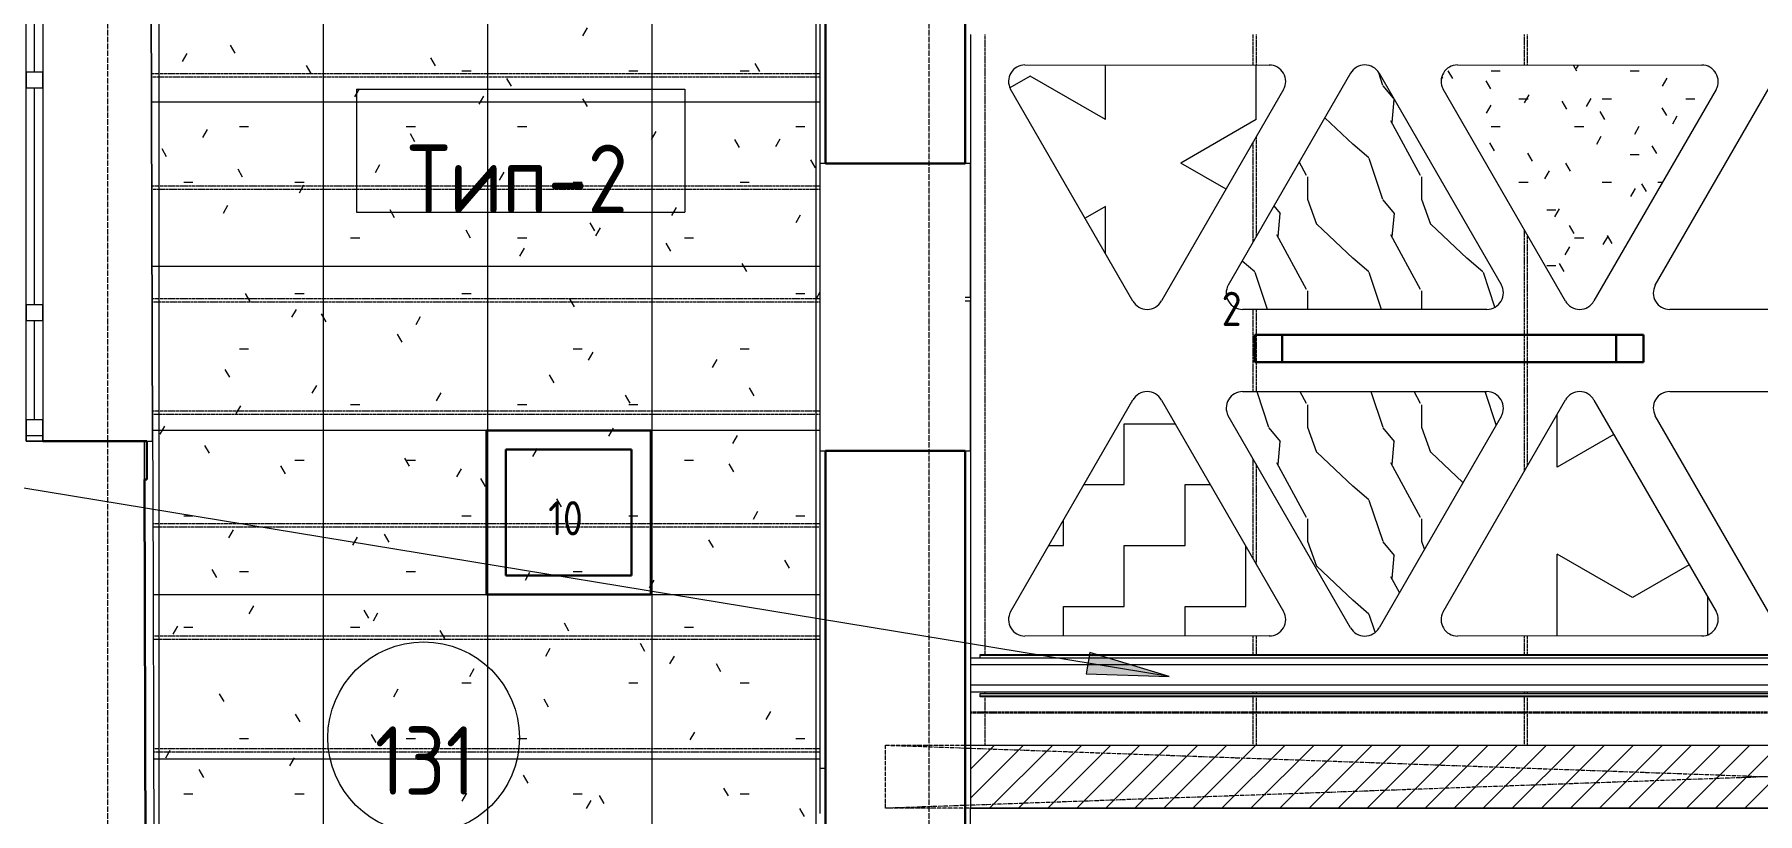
# Model space of a CAD drawing. Header units: millimetres. Extents: x -13069 to 207500, y -71366 to 56785.
# Drawn here: x 45582 to 51875, y 28580 to 31426 of the extents above; entities that cross this region are included whole.
import ezdxf

# ---------------------------------------------------------------- set-up
doc = ezdxf.new("R2010")
doc.units = ezdxf.units.MM
for name, pattern in [('ADSK_Линия сетки', [25, 20, -2.5, 0, -2.5]), ('ADSK_Штрих_ш3 п1_5', [4.5, 3, -1.5]), ('ADSK_Штриховая_ш3 п1_5', [4.5, 3, -1.5]), ('ADSK_Штрихпунктирная 2 точки_ш15 п1_5 п1_5 п1_5', [19.5, 15, -1.5, 0, -1.5, 0, -1.5])]:
    doc.linetypes.add(name, pattern=pattern)
for name, color, linetype, lineweight in [('_ Окна', 7, 'Continuous', 9), ('Аннотация', 7, 'Continuous', 18), ('Каркас', 7, 'Continuous', 18), ('Марки', 7, 'Continuous', 20), ('Марки помещений', 7, 'Continuous', 20), ('Окна', 7, 'Continuous', 9), ('Оси', 7, 'Continuous', 9), ('Потолки', 7, 'Continuous', 9), ('Потолки штриховка', 7, 'Continuous', 9), ('Стены внутренние', 7, 'Continuous', 18), ('Стены несущие', 7, 'Continuous', 30), ('Стены отделка', 7, 'Continuous', 30), ('Стены штриховка', 7, 'Continuous', 9)]:
    doc.layers.add(name, color=color, linetype=linetype, lineweight=lineweight)
doc.layers.add('Линии', color=7, linetype='Continuous', lineweight=9, true_color=0x00a600)
doc.styles.add('GOST Common_2', font='GOST_Common.ttf', dxfattribs={"width": 0.9, "height": 250})
doc.styles.add('GOST Common_4', font='GOST_Common.ttf', dxfattribs={"width": 0.9, "height": 125})
doc.styles.add('GOST Common_B', font='', dxfattribs={"width": 0.9, "height": 250})
doc.styles.get('GOST Common_B').set_extended_font_data('GOST Common', bold=True)

# ---------------------------------------------------------------- blocks, each defined once
blk = doc.blocks.new('окно трехпол с фрамугой - 1750-2320_h___нов_ ок27 ЕIW30-2156325-План потолков 1-го этажа')
at = {"layer": '_ Окна', "lineweight": 18}
for p, q in [((-895, 100), (-895, 160)), ((-895, 160), (-815, 160)), ((-815, 160), (-815, 100)), ((-455, 100), (-455, 160)), ((-455, 160), (-395, 160)), ((-395, 160), (-395, 100)), ((395, 100), (395, 160)), ((395, 160), (455, 160)), ((455, 160), (455, 100)), ((815, 160), (815, 100)), ((895, 160), (815, 160)), ((895, 100), (895, 160)), ((-815, 100), (-895, 100)), ((-395, 100), (-455, 100)), ((455, 100), (395, 100)), ((815, 100), (895, 100))]:
    blk.add_line(p, q, dxfattribs=at)
at = {"layer": '_ Окна'}
for p, q in [((-875, 100), (-875, 160)), ((-815, 130), (-455, 130)), ((-395, 130), (395, 130)), ((455, 130), (815, 130)), ((875, 100), (875, 160))]:
    blk.add_line(p, q, dxfattribs=at)
at = {"layer": 'Окна'}
for p, q in [((-895, 160), (-895, 100)), ((-815, 160), (-895, 160)), ((-815, 160), (-455, 160)), ((-395, 160), (-455, 160)), ((-395, 160), (395, 160)), ((455, 160), (395, 160)), ((455, 160), (815, 160)), ((895, 160), (815, 160)), ((895, 100), (895, 160)), ((-895, 100), (-815, 100)), ((-455, 100), (-815, 100)), ((-455, 100), (-395, 100)), ((395, 100), (-395, 100)), ((395, 100), (455, 100)), ((815, 100), (455, 100)), ((815, 100), (895, 100))]:
    blk.add_line(p, q, dxfattribs=at)
blk = doc.blocks.new('ADSK_Марка_Помещение_ОдноЗначение - Номер-159740-План потолков 1-го этажа')
at = {"layer": 'Марки помещений'}
blk.add_circle((0, 0), 3.5, dxfattribs=at)
blk = doc.blocks.new('ADSK_Марка_Потолок - ADSK_Марка и Смещение от уровня-155896-План потолков 1-го этажа')
at = {"layer": 'Марки'}
for p, q in [((-6, 4.5), (-6, 0)), ((-6, 4.5), (6, 4.5)), ((6, 4.5), (6, 0)), ((-6, 0), (6, 0))]:
    blk.add_line(p, q, dxfattribs=at)

msp = doc.modelspace()

# ---------------------------------------------------------------- hatches: boundary and pattern name
at = {"layer": 'Аннотация', "lineweight": 9}
msp.add_hatch(color=256, dxfattribs=at).paths.add_polyline_path([(49725.864, 29081.504), (49436.232, 29169.1), (49423.429, 29091.153)])
at = {"layer": 'Потолки штриховка', "lineweight": 18}
h = msp.add_hatch(dxfattribs=at)
h.set_pattern_fill('FP_21', color=256, style=0, pattern_type=2)
h.set_pattern_definition([(0, (0, 0), (812.8, 203.2), [33.528, -576.072, 33.528, -576.072, -3251.2]), (0, (0, 0), (812.8, 203.2), [-1219.2, 33.528, -1185.672, 33.528, -576.072, -1422.4]), (0, (0, 0), (812.8, 203.2), [-3048, 33.528, -372.872, 33.528, -982.472]), (120, (304.8, 101.6), (-582.37636, 602.30545), [33.528, -576.072, 33.528, -576.072, -3251.2]), (120, (304.8, 101.6), (-582.37636, 602.30545), [-1219.2, 33.528, -1185.672, 33.528, -576.072, -1422.4]), (120, (304.8, 101.6), (-582.37636, 602.30545), [-3048, 33.528, -372.872, 33.528, -982.472]), (240, (406.4, 508), (-230.42364, -805.50545), [33.528, -576.072, 33.528, -576.072, -3251.2]), (240, (406.4, 508), (-230.42364, -805.50545), [-1219.2, 33.528, -1185.672, 33.528, -576.072, -1422.4]), (240, (406.4, 508), (-230.42364, -805.50545), [-3048, 33.528, -372.872, 33.528, -982.472])])
h.paths.add_polyline_path([(46026.158, 25780), (48450.885, 25780), (48450.885, 32709.553), (46004.698, 32709.553), (46026.065, 25810.022)])
h = msp.add_hatch(dxfattribs=at)
h.set_pattern_fill('FP_62', color=256, style=0, pattern_type=2)
h.set_pattern_definition([(270, (47237.1, 28780), (-600, -4e-14), []), (180, (47237.1, 28780), (7e-14, 600), [])])
h.paths.add_polyline_path([(46026.158, 25780), (48450.885, 25780), (48450.885, 32709.553), (46004.698, 32709.553), (46026.065, 25810.022)])
h = msp.add_hatch(dxfattribs=at)
h.set_pattern_fill('STARS', color=256, scale=100, angle=90, style=0)
h.paths.add_polyline_path([(49638.903, 30422.455), (49652.906, 30422.528), (49666.51, 30425.845), (49678.975, 30432.224), (49689.621, 30441.319), (49697.87, 30452.634), (50144.107, 31224.855), (50149.941, 31239.362), (50151.843, 31254.881), (50149.685, 31270.367), (50143.523, 31284.89), (50134.034, 31297.134), (50121.597, 31306.61), (50107.139, 31312.564), (50091.636, 31314.594), (49199.6, 31314.777), (49184.255, 31312.782), (49169.931, 31306.927), (49157.58, 31297.604), (49146.908, 31282.838), (49141.325, 31267.348), (49139.618, 31255.914), (49141.325, 31240.534), (49146.908, 31226.102), (49593.613, 30452.082), (49601.994, 30440.862), (49612.735, 30431.879), (49625.266, 30425.63)])
h = msp.add_hatch(dxfattribs=at)
h.set_pattern_fill('FP_107', color=256, style=0, pattern_type=2)
h.set_pattern_definition([(108.435, (108.29, 0), (-416.50086, 832.99954), [158.051, -1159.038]), (139.399, (58.31, 149.94), (-2499.010644, 2082.486787), [76.799, -3763.143]), (136.848, (416.5, 199.92), (-6247.5402574, 5830.957739), [182.691, -8951.868]), (109.983, (283.22, 324.87), (-1249.49393, 3332.002656), [97.5, -4777.508]), (90, (249.9, 0), (-416.5, 416.5), [83.3, -333.2]), (118.443, (249.9, 83.3), (2915.5071394, -5414.4962996), [227.365, -11140.87]), (84.289, (141.61, 283.22), (-416.5263, -3748.496867), [83.716, -4102.058]), (129.806, (149.94, 366.52), (1666.01521, -2082.48651), [65.059, -3187.91])])
h.paths.add_polyline_path([(50726.661, 30422.082), (50886.783, 30422.082), (50900.703, 30423.719), (50913.864, 30428.541), (50925.546, 30436.284), (50935.114, 30446.527), (50942.044, 30458.709), (50945.959, 30472.168), (50946.644, 30486.167), (50942.044, 30504.473), (50938.357, 30512.744), (50492.64, 31285.05), (50483.083, 31297.434), (50470.65, 31306.927), (50456.186, 31312.884), (50440.674, 31314.899), (50425.168, 31312.836), (50410.722, 31306.835), (50398.318, 31297.304), (50388.8, 31284.89), (49941.84, 30510.728), (49936.268, 30496.296), (49934.572, 30480.918), (49936.863, 30465.618), (49942.991, 30451.413), (49952.547, 30439.246), (49964.897, 30429.928), (49979.219, 30424.077), (49994.56, 30422.082), (50439.973, 30422.082)])
h = msp.add_hatch(dxfattribs=at)
h.set_pattern_fill('FP_85', color=256, style=0, pattern_type=2)
h.set_pattern_definition([(0, (0, 0), (406.4, 101.6), [33.528, -271.272, 33.528, -271.272, -1625.6]), (0, (0, 0), (406.4, 101.6), [-609.6, 33.528, -576.072, 33.528, -271.272, -711.2]), (0, (0, 0), (406.4, 101.6), [-1524, 33.528, -169.672, 33.528, -474.472]), (120, (152.4, 50.8), (-291.18818, 301.15272), [33.528, -271.272, 33.528, -271.272, -1625.6]), (120, (152.4, 50.8), (-291.18818, 301.15272), [-609.6, 33.528, -576.072, 33.528, -271.272, -711.2]), (120, (152.4, 50.8), (-291.18818, 301.15272), [-1524, 33.528, -169.672, 33.528, -474.472]), (240, (203.2, 254), (-115.21182, -402.75272), [33.528, -271.272, 33.528, -271.272, -1625.6]), (240, (203.2, 254), (-115.21182, -402.75272), [-609.6, 33.528, -576.072, 33.528, -271.272, -711.2]), (240, (203.2, 254), (-115.21182, -402.75272), [-1524, 33.528, -169.672, 33.528, -474.472])])
h.paths.add_polyline_path([(51218.656, 30422.455), (51232.658, 30422.528), (51246.262, 30425.845), (51258.727, 30432.224), (51269.374, 30441.319), (51277.622, 30452.634), (51723.859, 31224.855), (51729.693, 31239.362), (51731.596, 31254.881), (51729.437, 31270.367), (51722.252, 31286.211), (51713.786, 31297.134), (51701.349, 31306.61), (51686.891, 31312.564), (51671.388, 31314.594), (50779.352, 31314.777), (50764.007, 31312.782), (50749.683, 31306.927), (50737.332, 31297.604), (50726.661, 31282.838), (50721.077, 31267.348), (50719.37, 31255.914), (50721.077, 31240.534), (50726.661, 31226.102), (51173.365, 30452.082), (51181.746, 30440.862), (51192.487, 30431.879), (51205.018, 30425.63), (51218.342, 30422.528)])
h = msp.add_hatch(dxfattribs=at)
h.set_pattern_fill('FP_103', color=256, style=0, pattern_type=2)
h.set_pattern_definition([(0, (0, 0), (222.25, 222.25), [222.25, -222.25]), (90, (222.25, 0), (-222.25, 222.25), [222.25, -222.25])])
h.paths.add_polyline_path([(49199.6, 29228.727), (50091.636, 29228.91), (50107.139, 29230.941), (50121.597, 29236.894), (50134.034, 29246.37), (50144.107, 29259.903), (50149.941, 29274.974), (50151.843, 29288.623), (50149.941, 29304.143), (50144.107, 29318.649), (49697.474, 30091.414), (49689.621, 30102.185), (49676.675, 30112.457), (49666.51, 30117.659), (49652.906, 30120.976), (49638.59, 30120.976), (49624.834, 30117.659), (49612.735, 30111.626), (49601.994, 30102.642), (49593.313, 30090.871), (49146.908, 29317.402), (49141.325, 29302.97), (49139.618, 29287.59), (49141.902, 29272.285), (49148.026, 29258.073), (49157.58, 29245.901), (49169.931, 29236.577), (49184.255, 29230.723)])
h = msp.add_hatch(dxfattribs=at)
h.set_pattern_fill('FP_66', color=256, style=0, pattern_type=2)
h.set_pattern_definition([(108.435, (108.29, 0), (-416.50086, 832.99954), [158.05, -1159.038]), (139.399, (58.31, 149.94), (-2499.010644, 2082.486787), [76.799, -3763.143]), (136.848, (416.5, 199.92), (-6247.5402574, 5830.957739), [182.691, -8951.868]), (109.983, (283.22, 324.87), (-1249.49393, 3332.002656), [97.5, -4777.508]), (90, (249.9, 0), (-416.5, 416.5), [83.3, -333.2]), (118.443, (249.9, 83.3), (2915.5071394, -5414.4962996), [227.365, -11140.87]), (84.289, (141.61, 283.22), (-416.5263, -3748.496867), [83.716, -4102.058]), (129.806, (149.94, 366.52), (1666.01521, -2082.48651), [65.059, -3187.91])])
h.paths.add_polyline_path([(50440.674, 29228.605), (50456.186, 29230.621), (50470.771, 29236.669), (50483.083, 29246.07), (50492.689, 29258.54), (50938.357, 30030.76), (50944.063, 30043.562), (50946.644, 30057.338), (50945.959, 30071.337), (50942.044, 30084.795), (50935.114, 30096.978), (50925.546, 30107.22), (50913.864, 30114.963), (50900.703, 30119.785), (50886.783, 30121.422), (49994.004, 30121.35), (49979.219, 30119.428), (49963.413, 30112.457), (49952.547, 30104.258), (49941.84, 30089.424), (49936.863, 30077.886), (49934.572, 30062.586), (49936.863, 30045.667), (49941.84, 30032.776), (50388.738, 29258.454), (50398.318, 29246.2), (50410.722, 29236.669), (50425.168, 29230.668), (50439.759, 29228.727)])
h = msp.add_hatch(dxfattribs=at)
h.set_pattern_fill('STARS', color=256, scale=100, angle=90, style=0)
h.paths.add_polyline_path([(50779.352, 29228.727), (51671.388, 29228.91), (51686.891, 29230.941), (51703.855, 29238.804), (51713.786, 29246.37), (51723.859, 29259.903), (51729.437, 29273.137), (51731.596, 29288.623), (51729.693, 29304.143), (51723.859, 29318.649), (51277.226, 30091.414), (51268.839, 30102.642), (51256.427, 30112.457), (51246.262, 30117.659), (51232.658, 30120.976), (51218.342, 30120.976), (51205.018, 30117.875), (51192.487, 30111.626), (51181.746, 30102.642), (51173.066, 30090.871), (50726.661, 29317.402), (50721.077, 29302.97), (50719.37, 29287.59), (50721.655, 29272.285), (50727.778, 29258.073), (50737.332, 29245.901), (50749.683, 29236.577), (50764.007, 29230.723)])
at = {"layer": 'Потолки штриховка', "lineweight": 18, "true_color": 0x787878}
h = msp.add_hatch(dxfattribs=at)
h.set_pattern_fill('FP_89', color=8, style=0, pattern_type=2)
h.set_pattern_definition([(45, (0, 0), (-53.03301, 53.03301), [])])
h.paths.add_polyline_path([(49000.885, 24561.717), (54934.813, 24561.717), (54932.959, 24790.865), (49000.885, 24790.865), (49000.885, 24670.489)])
h.paths.add_polyline_path([(51023.458, 28599.605), (54902.151, 28600.09), (54900.291, 28830.09), (49000.885, 28830.09), (49000.885, 28599.605), (50906.531, 28599.605)])

# ---------------------------------------------------------------- linework, layer by layer
at = {"layer": 'Аннотация', "lineweight": 9}
for p, q in [((49725.864, 29081.504), (45013.267, 29855.539)), ((49436.232, 29169.1), (49423.429, 29091.153)), ((49725.864, 29081.504), (49436.232, 29169.1)), ((49423.429, 29091.153), (49725.864, 29081.504))]:
    msp.add_line(p, q, dxfattribs=at)
at = {"layer": 'Каркас', "color": 8, "linetype": 'ADSK_Штрих_ш3 п1_5', "lineweight": 9, "true_color": 0x828282}
for p, q in [((49053.458, 31426.28), (49053.458, 29160.804)), ((50033.458, 31314.606), (50033.458, 31426.28)), ((50043.458, 31426.28), (50043.458, 31314.604)), ((51023.458, 31314.727), (51023.458, 31426.28)), ((51033.458, 31426.28), (51033.458, 31314.725)), ((50033.458, 30669.415), (50033.458, 31033.374)), ((50043.458, 31050.679), (50043.458, 30686.736)), ((51023.458, 29831.651), (51023.458, 30711.832)), ((51033.458, 30694.504), (51033.458, 29848.977)), ((50033.458, 30121.422), (50033.458, 30422.082)), ((50043.458, 30422.082), (50043.458, 30121.422)), ((50033.458, 29510.13), (50033.458, 29874.028)), ((50043.458, 29856.701), (50043.458, 29492.825)), ((50033.458, 29160.804), (50033.458, 29228.899)), ((50043.458, 29228.901), (50043.458, 29160.804)), ((51023.458, 29160.804), (51023.458, 29228.777)), ((51033.458, 29228.779), (51033.458, 29160.804)), ((49053.458, 29023.804), (49053.458, 29018.78)), ((50033.458, 29018.78), (50033.458, 29023.804)), ((50043.458, 29023.804), (50043.458, 29018.78)), ((51023.458, 29018.78), (51023.458, 29023.804)), ((51033.458, 29023.804), (51033.458, 29018.78)), ((49053.458, 29006.78), (49053.458, 28830.09)), ((50033.458, 28830.09), (50033.458, 29006.78)), ((50043.458, 29006.78), (50043.458, 28830.09)), ((51023.458, 28830.09), (51023.458, 29006.78)), ((51033.458, 29006.78), (51033.458, 28830.09))]:
    msp.add_line(p, q, dxfattribs=at)
at = {"layer": 'Каркас', "color": 7, "linetype": 'ADSK_Штрих_ш3 п1_5', "lineweight": 9, "true_color": 0xf9f9f9}
for p, q in [((48450.885, 31282.917), (46009.116, 31282.917)), ((46009.15, 31271.913), (48450.885, 31271.913)), ((48450.885, 30871.913), (46010.389, 30871.913)), ((46010.423, 30860.909), (48450.885, 30860.909)), ((48450.885, 30460.909), (46011.661, 30460.909)), ((46011.696, 30449.905), (48450.885, 30449.905)), ((48450.885, 30049.905), (46012.934, 30049.905)), ((46012.968, 30038.901), (48450.885, 30038.901)), ((48450.885, 29638.901), (46014.207, 29638.901)), ((46014.241, 29627.897), (48450.885, 29627.897)), ((48450.885, 29227.897), (46015.48, 29227.897)), ((46015.514, 29216.893), (48450.885, 29216.893)), ((48450.885, 28816.893), (46016.753, 28816.893)), ((46016.787, 28805.889), (48450.885, 28805.889))]:
    msp.add_line(p, q, dxfattribs=at)
at = {"layer": 'Линии', "color": 5, "lineweight": 30, "true_color": 0x0000ff}
for p, q in [((50038.701, 30229.047), (50038.701, 30329.047)), ((50038.701, 30329.047), (51458.701, 30329.047)), ((50138.701, 30229.047), (50138.701, 30329.047)), ((51358.701, 30329.047), (51358.701, 30229.047)), ((51458.701, 30329.047), (51458.701, 30229.047)), ((51458.701, 30229.047), (50038.701, 30229.047))]:
    msp.add_line(p, q, dxfattribs=at)
at = {"layer": 'Линии', "color": 1, "lineweight": 30, "true_color": 0xff0000}
for p, q in [((47232.936, 29980), (47832.936, 29980)), ((47232.936, 29380), (47232.936, 29980)), ((47832.936, 29980), (47832.936, 29380)), ((47302.936, 29910), (47762.936, 29910)), ((47302.936, 29450), (47302.936, 29910)), ((47762.936, 29450), (47762.936, 29910)), ((47302.936, 29450), (47762.936, 29450)), ((47832.936, 29380), (47232.936, 29380))]:
    msp.add_line(p, q, dxfattribs=at)
at = {"layer": 'Линии', "color": 7, "linetype": 'ADSK_Штриховая_ш3 п1_5', "lineweight": 30}
msp.add_line((49000.885, 28948.804), (54868.769, 28948.804), dxfattribs=at)
at = {"layer": 'Линии', "color": 7, "linetype": 'ADSK_Штрихпунктирная 2 точки_ш15 п1_5 п1_5 п1_5'}
for p, q in [((48689.761, 28599.457), (48689.761, 28830.09)), ((48689.761, 28830.09), (55138.737, 28599.457)), ((55138.737, 28830.09), (48689.761, 28599.457)), ((48689.761, 28830.09), (55138.737, 28830.09)), ((55138.737, 28599.457), (48689.761, 28599.457))]:
    msp.add_line(p, q, dxfattribs=at)
at = {"layer": 'Оси', "linetype": 'ADSK_Линия сетки'}
for p, q in [((45849.565, -6603.62), (45849.565, 44222.998)), ((48849.565, -6603.62), (48849.565, 44222.998))]:
    msp.add_line(p, q, dxfattribs=at)
at = {"layer": 'Потолки', "color": 7, "true_color": 0xfcfcfc}
for p, q in [((46004.657, 32709.553), (46013.25, 29940.293)), ((46013.685, 29799.931), (46020.635, 27560.17))]:
    msp.add_line(p, q, dxfattribs=at)
at = {"layer": 'Потолки'}
for p, q in [((48450.885, 32709.553), (48450.885, 28580.539)), ((49199.6, 31314.777), (50091.636, 31314.594)), ((50388.671, 31284.965), (49941.84, 30510.728)), ((50492.64, 31285.05), (50938.357, 30512.744)), ((50779.352, 31314.777), (51671.388, 31314.594)), ((51501.592, 30510.728), (51949.143, 31286.211)), ((49593.613, 30452.082), (49146.908, 31226.102)), ((50144.107, 31224.855), (49697.87, 30452.634)), ((51173.365, 30452.082), (50726.661, 31226.102)), ((51723.859, 31224.855), (51277.622, 30452.634)), ((50886.783, 30422.082), (49994.56, 30422.082)), ((52446.83, 30421.786), (51554.312, 30422.082)), ((49146.908, 29317.402), (49593.613, 30091.423)), ((49697.87, 30090.871), (50144.107, 29318.649)), ((49994.56, 30121.422), (50886.783, 30121.422)), ((50726.661, 29317.402), (51173.365, 30091.423)), ((51277.622, 30090.871), (51723.859, 29318.649)), ((51554.312, 30121.422), (52446.83, 30121.718)), ((50388.671, 29258.54), (49941.84, 30032.776)), ((50938.357, 30030.76), (50492.64, 29258.454)), ((51949.143, 29257.293), (51501.592, 30032.776)), ((50091.636, 29228.91), (49199.6, 29228.727)), ((51671.388, 29228.91), (50779.352, 29228.727)), ((49000.885, 28830.09), (54900.291, 28830.09)), ((54902.155, 28599.605), (49000.885, 28599.605))]:
    msp.add_line(p, q, dxfattribs=at)
at = {"layer": 'Потолки', "color": 18, "true_color": 0x070707}
for p, q in [((49000.885, 31426.28), (49000.885, 29601.818)), ((49000.885, 24791.717), (49000.885, 28599.457))]:
    msp.add_line(p, q, dxfattribs=at)
at = {"layer": 'Потолки', "color": 7, "true_color": 0xfefefe}
msp.add_line((46013.25, 29940.293), (46013.685, 29799.931), dxfattribs=at)
at = {"layer": 'Потолки', "color": 18, "true_color": 0x050505}
msp.add_line((49000.885, 28599.457), (54902.157, 28599.457), dxfattribs=at)
at = {"layer": 'Потолки'}
for centre, radius, start, end in [((49199.6, 31254.785), 59.992, 89.9994848, 208.5618725), ((50091.636, 31254.384), 60.21, 330.6308233, 90.0000008), ((50440.766, 31254.899), 60, 30.1665077, 150.0096868), ((50779.352, 31254.785), 59.992, 89.9994848, 208.5618725), ((51671.388, 31254.384), 60.21, 330.6308233, 90.0000008), ((49994.56, 30482.082), 60, 151.4822019, 270), ((50886.783, 30482.082), 60, 270, 30.7330268), ((51554.312, 30482.082), 60, 151.4822019, 270), ((49645.594, 30482.081), 60, 209.9903132, 330.6073034), ((51225.346, 30482.081), 60, 209.9903132, 330.6073034), ((49645.594, 30061.423), 60, 29.3926966, 150.0096868), ((49994.56, 30061.422), 60, 90, 208.5177981), ((50886.783, 30061.422), 60, 329.2669732, 90), ((51225.346, 30061.423), 60, 29.3926966, 150.0096868), ((51554.312, 30061.422), 60, 90, 208.5177981), ((49199.6, 29288.719), 59.992, 151.4381275, 270.0005152), ((50091.636, 29289.12), 60.21, 269.9999993, 29.3691767), ((50779.352, 29288.719), 59.992, 151.4381275, 270.0005152), ((51671.388, 29289.12), 60.21, 269.9999992, 29.3691767), ((50440.766, 29288.605), 60, 209.9903132, 329.8334923)]:
    msp.add_arc(centre, radius, start, end, dxfattribs=at)
at = {"layer": 'Стены внутренние'}
for p, q in [((46013.274, 29940.293), (46007.73, 31730.293)), ((48450.885, 30955), (48450.885, 29905)), ((49000.885, 30466.727), (49000.885, 30955)), ((48980.885, 30466.727), (49000.885, 30466.727)), ((49000.885, 30451.727), (48980.885, 30451.727)), ((49000.885, 29905), (49000.885, 30451.727))]:
    msp.add_line(p, q, dxfattribs=at)
at = {"layer": 'Стены несущие'}
for p, q in [((48470.885, 35363), (48470.885, 30955)), ((48980.885, 35363), (48980.885, 30955)), ((48980.885, 30955), (48470.885, 30955)), ((45611.854, 29940.293), (45991.854, 29940.293)), ((45991.854, 29940.293), (45991.854, 29799.931)), ((48470.885, 29905), (48470.885, 27312.318)), ((48470.885, 29905), (48980.885, 29905)), ((48980.885, 27312.318), (48980.885, 29905)), ((45990.645, 27560.17), (45983.708, 29799.931)), ((45991.854, 29799.931), (45983.708, 29799.931))]:
    msp.add_line(p, q, dxfattribs=at)
at = {"layer": 'Стены отделка', "lineweight": 9}
for p, q in [((48470.885, 30955), (48450.885, 30955)), ((49000.885, 30955), (48980.885, 30955)), ((45983.708, 29799.931), (45983.274, 29940.293)), ((45983.274, 29940.293), (46013.274, 29940.293)), ((46013.274, 29940.293), (46013.708, 29799.931)), ((48450.885, 29905), (48470.885, 29905)), ((48980.885, 29905), (49000.885, 29905)), ((46013.708, 29799.931), (46020.648, 27559.263)), ((49000.885, 29601.818), (49000.885, 28599.457)), ((49000.885, 29148.804), (54921.736, 29148.804)), ((49035.885, 29148.804), (49035.885, 29160.804)), ((49035.885, 29160.804), (54897.617, 29160.804)), ((54921.736, 29023.804), (49000.885, 29023.804)), ((49035.885, 29018.78), (54898.765, 29018.78)), ((49035.885, 29006.78), (49035.885, 29018.78)), ((54898.862, 29006.78), (49035.885, 29006.78)), ((48470.885, 28745.053), (48450.885, 28745.053))]:
    msp.add_line(p, q, dxfattribs=at)
at = {"layer": 'Стены штриховка'}
for p, q in [((49035.885, 29158.804), (54897.633, 29158.804)), ((54921.736, 29123.804), (49000.885, 29123.804)), ((54921.736, 29048.804), (49000.885, 29048.804)), ((54898.846, 29008.78), (49035.885, 29008.78))]:
    msp.add_line(p, q, dxfattribs=at)

# ---------------------------------------------------------------- block references
at = {"layer": 'Марки', "xscale": 99.99999999999993, "yscale": 99.99999999999993, "zscale": 99.99999999999993}
msp.add_blockref('ADSK_Марка_Потолок - ADSK_Марка и Смещение от уровня-155896-План потолков 1-го этажа', (47357.495, 30776.842), dxfattribs=at)
at = {"layer": 'Марки помещений', "xscale": 99.99999999999993, "yscale": 99.99999999999993, "zscale": 99.99999999999993}
msp.add_blockref('ADSK_Марка_Помещение_ОдноЗначение - Номер-159740-План потолков 1-го этажа', (47003.349, 28857.296), dxfattribs=at)
at = {"layer": 'Окна', "rotation": 90.00000000000067}
msp.add_blockref('окно трехпол с фрамугой - 1750-2320_h___нов_ ок27 ЕIW30-2156325-План потолков 1-го этажа', (45711.854, 30835.293), dxfattribs=at)

# ---------------------------------------------------------------- texts
at = {"layer": 'Аннотация', "lineweight": 9, "char_height": 125, "width": 175.5, "attachment_point": 5, "line_spacing_factor": 1.022766, "style": 'GOST Common_4'}
for s, insert in [('\\pt180,360,540,720,900,1080,1260,1440,1620,1800,1980,2160,2340,2520,2700,2880,3060,3240,3420,3600,3780,3960,4140,4320,4500,4680,4860,5040,5220,5400,5580,5760;2', (49954.339, 30423.868)), ('\\pt180,360,540,720,900,1080,1260,1440,1620,1800,1980,2160,2340,2520,2700,2880,3060,3240,3420,3600,3780,3960,4140,4320,4500,4680,4860,5040,5220,5400,5580,5760;10', (47521.465, 29659.038))]:
    msp.add_mtext(s, dxfattribs=dict(at, insert=insert))
at = {"layer": 'Марки', "lineweight": 9, "insert": (47347.314, 30898.998), "char_height": 250, "width": 833.4, "attachment_point": 5, "line_spacing_factor": 1.022766, "style": 'GOST Common_B'}
msp.add_mtext('\\pt1143,2286,3429,4572,5715,6858,8001,9144,10287,11430,12573,13716,14859,16002,17145,18288,19431,20574,21717,22860,24003,25146,26289,27432,28575,29718,30861,32004,33147,34290,35433,36576;Тип-2', dxfattribs=at)
at = {"layer": 'Марки помещений', "lineweight": 9, "insert": (47008.292, 28773.714), "char_height": 250, "width": 393.3, "attachment_point": 5, "line_spacing_factor": 1.022766, "style": 'GOST Common_2'}
msp.add_mtext('\\pt450,900,1350,1800,2250,2700,3150,3600,4050,4500,4950,5400,5850,6300,6750,7200,7650,8100,8550,9000,9450,9900,10350,10800,11250,11700,12150,12600,13050,13500,13950,14400;131', dxfattribs=at)

doc.saveas('drawing.dxf')
